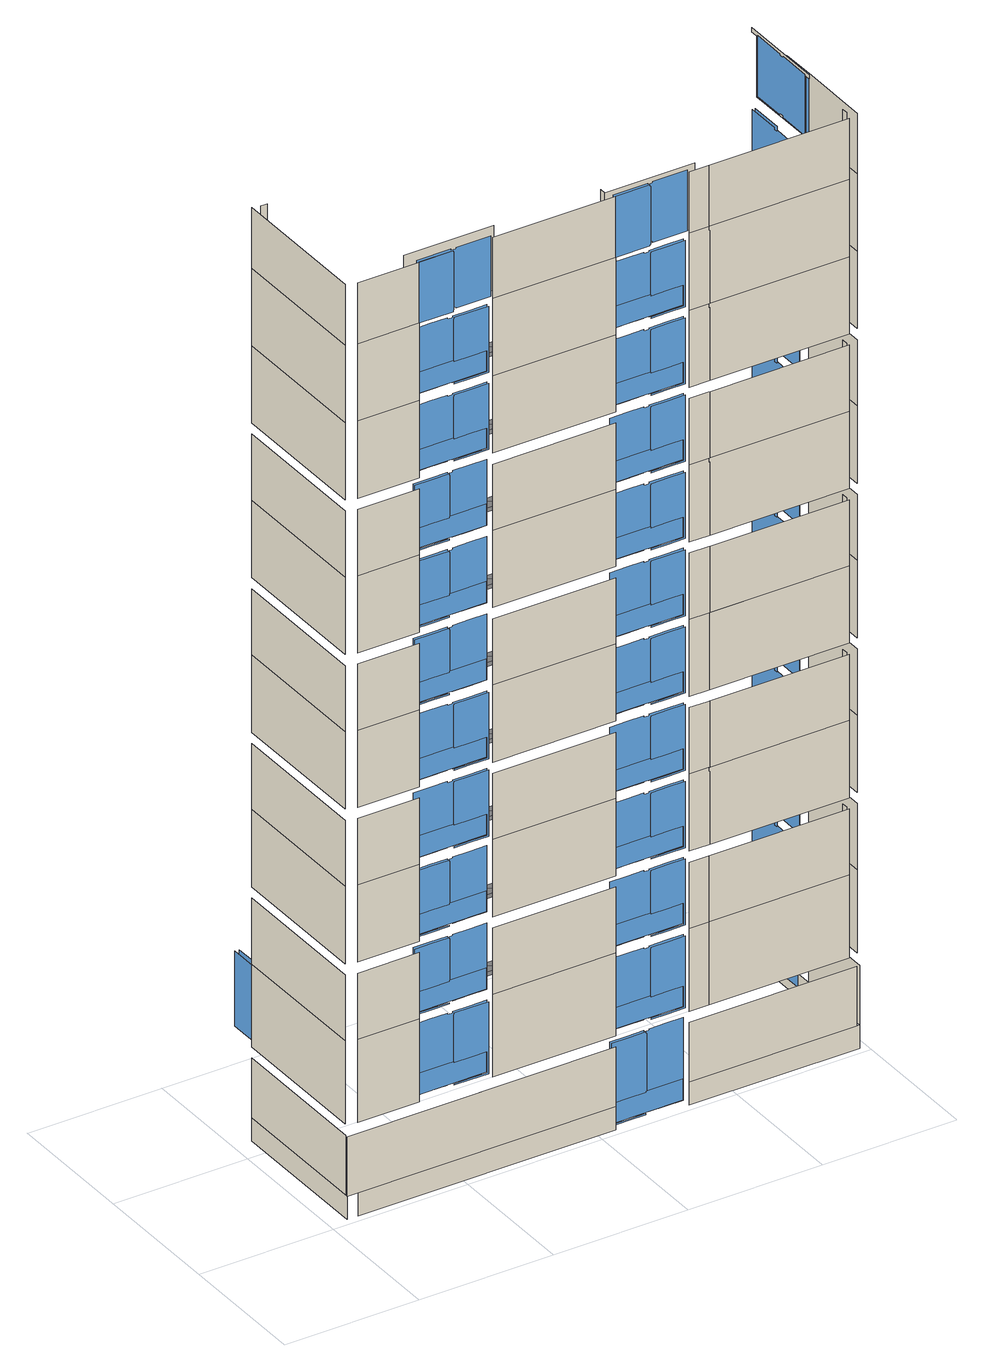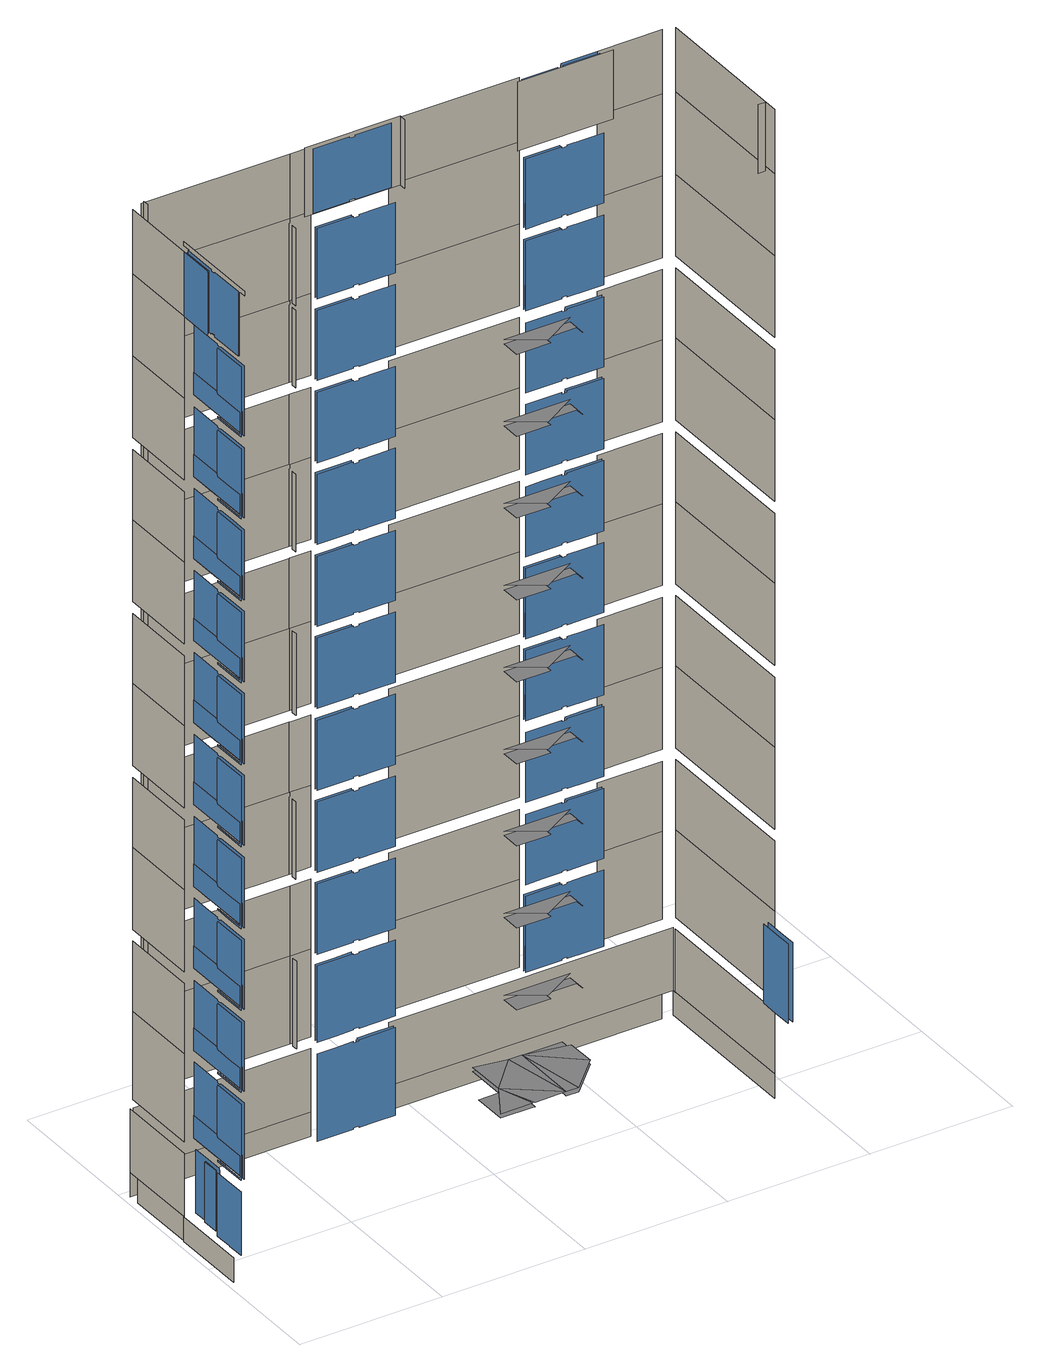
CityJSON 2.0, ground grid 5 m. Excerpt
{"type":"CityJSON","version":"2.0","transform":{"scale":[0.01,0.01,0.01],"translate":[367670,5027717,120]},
"CityObjects":{
"building1":{"type":"Building","attributes":{"name":"GLENGARRY HOUSE"},"geometry":[{"type":"MultiSurface","lod":"3","boundaries":[[[0,1,2,3]],[[3,4,5,6]],[[7,8,9,10]],[[11,12,13,14]],[[15,16,17,18]],[[19,20,21,22]],[[23,24,25,26]],[[8,27,28,9]],[[12,29,30,13]],[[16,31,32,17]],[[20,33,34,21]],[[24,35,36,25]],[[35,37,38,36]],[[39,40,41,42]],[[43,44,45,46]],[[47,48,49,50]],[[51,52,53,54]],[[55,56,57,58]],[[40,59,60,41]],[[44,61,62,45]],[[48,63,64,49]],[[52,65,66,53]],[[56,67,68,57]],[[67,69,70,68]],[[71,72,73,74,75,76]],[[77,78,79,80,81,82,83,84,85,86,87,88,89,90]],[[91,92,93,94,95,96,97,98,99,100,101,102,103,104]],[[105,106,107,108]],[[109,110,111,112,113,114,115,116,117,118,119,120,121,122,123,124,125,126,127,128,129]],[[130,131,132,133,134,135,136,137,138,139,140,141,142,143,144,145,146,147,148,149,150]],[[151,152,153,154,155,156,157,158,159,160,161,162,163,164,165,166,167,168,169,170,171]],[[172,173,174,175,176,177,178,179,180,181,182,183,184,185,186,187,188,189,190,191,192]],[[193,194,195,196,197,198,199,200,201,202,203,204,205,206,207,208,209,210,211,212,213]],[[70,214,215,216,217,218,219,68,220,221]],[[222,223,224,225,226,227,228,229,230,231,232,233,234,235,236,237,238,239,240,241]],[[242,243,244,245]],[[246,247,248,249]],[[250,251,252,253]],[[254,255,256,257]],[[258,259,260,261]],[[262,263,264,265]],[[266,267,268,269]],[[270,271,272,273]],[[274,275,276,277]],[[278,279,280,281]],[[282,283,284,285,286,287,288,289,290,291,292,293,294,295,296,297,298,299,300,301,302,303,304,305,306,307]],[[308,309,310,311,312,313,314,315,316,317,318,319,320,321,322,323,324,325,326,327,328,329,330,331,332,333]],[[334,335,336,337,338,339,340,341,342,343,344,345,346,347,348,349,350,351,352,353,354,355,356,357,358,359]],[[360,361,362,363,364,365,366,367,368,369,370,371,372,373,374,375,376,377,378,379,380,381,382,383,384,385]],[[386,387,388,389,390,391,392,393,394,395,396,397,398,399,400,401,402,403,404,405,406,407,408,409,410,411]],[[412,413,414,415,416,417,418,419,420,421,422,423,424,425,426,427,428,429,430,431,432,433,434,435,436,437]],[[438,439,440,441,442,443,444,445,446,447,448,449,450,451,452,453,454,455,456,457,458,459,460,461,462,463]],[[464,465,466,467,468,469,470,471,472,473,474,475,476,477,478,479,480,481,482,483,484,485,486,487,488,489]],[[490,491,492,493,494,495,496,497,498,499,500,501,502,503,504,505,506,507,508,509,510,511,512,513,514,515]],[[516,517,518,519,520,521,522,523,524,525,526,527,528,529,530,531,532,533,534,535,536,537,538,539,540,541]],[[542,543,544,545]],[[546,547,548,549,550,551,552,553,554,555,556,557,558,559,560,561,562,563,564,565,566]],[[567,568,569,570,571,572,573,574,575,576,577,578,579,580,581,582,583,584,585,586,587]],[[588,589,590,591,592,593,594,595,596,597,598,599,600,601,602,603,604,605,606,607,608]],[[609,610,611,612,613,614,615,616,617,618,619,620,621,622,623,624,625,626,627,628,629]],[[630,631,632,633,634,635,636,637,638,639,640,641,642,643,644,645,646,647,648,649,650]],[[0,651,652,653]],[[654,655,656]],[[653,657,658,659]],[[660,654,656]],[[661,660,656]],[[661,656,662]],[[663,664,665,666,667,668,669,670,671,672,673,674,675,676,677,678,679,680]],[[661,662,681]],[[662,682,681]],[[683,661,681]],[[684,685,686,687]],[[688,689,690,691]],[[692,693,694,695]],[[696,697,698,699]],[[700,701,702,703]],[[685,704,705,686]],[[689,706,707,690]],[[693,708,709,694]],[[697,710,711,698]],[[701,712,713,702]],[[712,714,715,713]],[[716,717,718,719,720,721,722,723,724]],[[725,726,727,728,729,730,731,732,733]],[[734,735,736,737,738,739,740,741,742]],[[743,744,745,746,747,748,749,750,751]],[[752,753,754,755,756,757,758,759,760]],[[761,762,763,764,765,766,767,768,769]],[[770,771,772,773,774,775,776,777,778]],[[779,780,781,782,783,784,785,786,787]],[[788,789,790,791,792,793,794,795,796]],[[797,798,799]],[[800,801,802]],[[803,804,805]],[[806,807,808]],[[809,810,811]],[[812,813,814]],[[815,816,817]],[[818,819,820]],[[821,822,823]],[[824,681,825]],[[826,827,828,829]],[[830,831,832,833]],[[834,835,836,837,838,839,840,841,842,843,844,845,846,847,848,849,850,851,852,853,854]],[[855,856,715,857,858,859,860,861,862,713]],[[863,864,865,866,867,868,869,870,871,872,873,874,875,876,877,878,879,880,881,882]],[[883,884,827,826]],[[885,886,887,888]],[[889,890,891,892]],[[893,894,895,896]],[[897,898,899,900]],[[901,902,903,904]],[[905,906,907,908]],[[909,910,911,912]],[[913,914,915,916]],[[917,918,919,920]],[[921,922,923,924]],[[925,926,927,928]],[[929,930,931,932,933,934,935,936,937,938,939,940,941,942,943,944,945,946,947,948,949,950,951,952,953,954]],[[955,956,957,958,959,960,961,962,963,964,965,966,967,968,969,970,971,972,973,974,975,976,977,978,979,980]],[[981,982,983,984,985,986,987,988,989,990,991,992,993,994,995,996,997,998,999,1000,1001,1002,1003,1004,1005,1006]],[[1007,1008,1009,1010,1011,1012,1013,1014,1015,1016,1017,1018,1019,1020,1021,1022,1023,1024,1025,1026,1027,1028,1029,1030,1031,1032]],[[1033,1034,1035,1036,1037,1038,1039,1040,1041,1042,1043,1044,1045,1046,1047,1048,1049,1050,1051,1052,1053,1054,1055,1056,1057,1058]],[[1059,1060,1061,1062,1063,1064,1065,1066,1067,1068,1069,1070,1071,1072,1073,1074,1075,1076,1077,1078,1079,1080,1081,1082,1083,1084]],[[1085,1086,1087,1088,1089,1090,1091,1092,1093,1094,1095,1096,1097,1098,1099,1100,1101,1102,1103,1104,1105,1106,1107,1108,1109,1110]],[[1111,1112,1113,1114,1115,1116,1117,1118,1119,1120,1121,1122,1123,1124,1125,1126,1127,1128,1129,1130,1131,1132,1133,1134,1135,1136]],[[1137,1138,1139,1140,1141,1142,1143,1144,1145,1146,1147,1148,1149,1150,1151,1152,1153,1154,1155,1156,1157,1158,1159,1160,1161,1162]],[[1163,1164,1165,1166,1167,1168,1169,1170,1171,1172,1173,1174,1175,1176,1177,1178,1179,1180,1181,1182,1183,1184,1185,1186,1187,1188]],[[1189,1190,1191,1192,1193,1194,1195,1196,1197,1198,1199,1200,1201,1202,1203,1204,1205,1206,1207,1208,1209,1210,1211,1212,1213,1214]],[[1215,1216,1217,1218,1219,1220,1221,1222,1223,1224,1225,1226,1227,1228,1229,1230,1231,1232,1233,1234,1235]],[[1236,1237,1238,1239,1240,1241,1242,1243,1244,1245,1246,1247,1248,1249,1250,1251,1252,1253,1254,1255,1256]],[[1257,1258,1259,1260,1261,1262,1263,1264,1265,1266,1267,1268,1269,1270,1271,1272,1273,1274,1275,1276,1277]],[[1278,1279,1280,1281,1282,1283,1284,1285,1286,1287,1288,1289,1290,1291,1292,1293,1294,1295,1296,1297,1298]],[[1299,1300,1301,1302,1303,1304,1305,1306,1307,1308,1309,1310,1311,1312,1313,1314,1315,1316,1317,1318,1319]],[[1320,1321,1322,1323,1324,1325,1326,1327,1328,1329,1330,1331,1332,1333,1334,1335,1336,1337,1338,1339,1340]],[[1341,1342,1343,1344,1345,1346,1347,1348,1349,1350,1351,1352,1353,1354,1355,1356,1357,1358,1359,1360,1361]],[[1362,1363,1364,1365,1366,1367,1368,1369,1370,1371,1372,1373,1374,1375,1376,1377,1378,1379,1380,1381,1382]],[[1383,1384,1385,1386,1387,1388,1389,1390,1391,1392,1393,1394,1395,1396,1397,1398,1399,1400,1401,1402,1403]],[[1404,1405,1406,1407,1408,1409,1410,1411,1412,1413,1414,1415,1416,1417,1418,1419,1420,1421,1422,1423,1424]],[[1425,1426,1427,1428]],[[1429,1430,1431,1432]],[[1428,1433,1434,1425]],[[1435,1436,1437,1438]],[[1439,1440,1441,1442,1443,1444,1445]],[[1446,1447,1448,1449,1450,1451,1452]],[[1453,1454,1455,1456,1457,1458,1459]],[[1460,1429,1432,1461,1462,1463,1455,1454]],[[1440,1464,1465,1466,1467,1441]],[[1447,1468,1469,1470,1471,1448]],[[1436,1472,1473,1474,1475,1437]],[[1476,1477,1478,1479,1480,1481]],[[1482,1483,1484,1485,1486,1487]],[[1488,1489,1490,1491]],[[1492,1493,1494,1495]],[[1496,1497,1498,1499]],[[1500,1501,1502,1503]],[[1443,1442,1441,1467,1504,1505,1506,1444]],[[1450,1449,1448,1471,1507,1508,1509,1451]],[[1457,1456,1455,1463,1510,1511,1512,1458]],[[1462,1461,1432,1513,1514,1510,1463]],[[1515,1516,1517,1518]],[[1519,1520,1521,1515]],[[1433,1428,1522,1523]],[[1428,1427,1524,1522]],[[1432,1431,1525,1513]],[[1438,1437,1526,1527]],[[1467,1466,1528,1504]],[[1475,1474,1529,1526]],[[1471,1470,1530,1507]],[[1531,1532,1533,1534]],[[1535,1536,1537,1538]],[[1539,1540,1541,1542]],[[1543,1544,1545,1546]],[[1547,1548,1549,1550]],[[1551,1552,1553,1554]],[[1555,1556,1557,1558]],[[1559,1560,1561,1562]],[[1563,1564,1565,1566]],[[1567,1568,1569,1570]],[[1571,1572,1573,1574]],[[1519,1575,1576,1577]],[[1578,1579,1580,1581]],[[1582,1583,1584,1585]],[[1586,1587,1588,1589]],[[1590,1591,1592,1593]],[[1594,1595,1596,1597]],[[1579,1598,1599,1580]],[[1583,1600,1601,1584]],[[1587,1602,1603,1588]],[[1591,1604,1605,1592]],[[1595,1606,1607,1596]],[[1606,1608,1609,1607]],[[1577,1610,1611,1612]],[[1613,1614,1615,1616,1617,1618,1619,1620,1621,1622,1623,1624,1625,1626,1627]],[[1628,1629,1630,1631,1632,1633]],[[1634,1635,1636,1637,1638,1639]],[[1640,1641,1642,1643,1644,1645,1646,1647,1648,1649,1650,1651,1652,1653,1654,1655,1656,1657,1658,1659,1660,1661,1662,1663,1664,1665]],[[1666,1667,1668,1669,1670,1671,1672,1673,1674,1675,1676,1677,1678,1679,1680,1681,1682,1683,1684,1685,1686,1687,1688,1689,1690,1691]],[[1692,1693,1694,1695,1696,1697,1698,1699,1700,1701,1702,1703,1704,1705,1706,1707,1708,1709,1710,1711,1712,1713,1714,1715,1716,1717]],[[1718,1719,1720,1721,1722,1723,1724,1725,1726,1727,1728,1729,1730,1731,1732,1733,1734,1735,1736,1737,1738,1739,1740,1741,1742,1743]],[[1744,1745,1746,1747,1748,1749,1750,1751,1752,1753,1754,1755,1756,1757,1758,1759,1760,1761,1762,1763,1764,1765,1766,1767,1768,1769]],[[1770,1771,1772,1773,1774,1775,1776,1777,1778,1779,1780,1781,1782,1783,1784,1785,1786,1787,1788,1789,1790,1791,1792,1793,1794,1795]],[[1796,1797,1798,1799,1800,1801,1802,1803,1804,1805,1806,1807,1808,1809,1810,1811,1812,1813,1814,1815,1816,1817,1818,1819,1820,1821]],[[1822,1823,1824,1825,1826,1827,1828,1829,1830,1831,1832,1833,1834,1835,1836,1837,1838,1839,1840,1841,1842,1843,1844,1845,1846,1847]],[[1848,1849,1850,1851,1852,1853,1854,1855,1856,1857,1858,1859,1860,1861,1862,1863,1864,1865,1866,1867,1868,1869,1870,1871,1872,1873]],[[1874,1875,1876,1877,1878,1879,1880,1881,1882,1883,1884,1885,1886,1887,1888,1889,1890,1891,1892,1893,1894,1895,1896,1897,1898,1899]],[[1900,1901,1902,1903]],[[1904,1905,1906,1907]],[[1908,1909,1910,1911]],[[1912,1913,1914,1915]],[[1916,1917,1918,1919]],[[1920,1921,1922,1923]],[[1924,1925,1926,1927]],[[1928,1929,1930,1931]],[[1932,1933,1934,1935]],[[1936,1937,1938,1939]],[[1940,1941,1942,1943]],[[1609,1944,1945,1946,1947,1948,1949,1607,1950,1951]],[[1952,1953,1954,1955,1956,1957,1958,1959]],[[1960,1961,1962,1963,1964,1965,1966,1967,1968,1969,1970,1971,1972,1973,1974,1975,1976,1977,1978,1979]],[[1980,1981,1982,1983,1984,1985,1986,1987,1988,1989,1990,1991,1992,1993,1994,1995]],[[1996,1997,1998,1999,2000,2001,2002,2003,2004,2005,2006,2007,2008,2009,2010,2011,2012,2013,2014,2015,2016]],[[2017,2018,2019,2020,2021,2022,2023,2024,2025,2026,2027,2028,2029,2030,2031,2032,2033,2034,2035,2036,2037]],[[2038,2039,2040,2041,2042,2043,2044,2045,2046,2047,2048,2049,2050,2051,2052,2053,2054,2055,2056,2057,2058]],[[2059,2060,2061,2062,2063,2064,2065,2066,2067,2068,2069,2070,2071,2072,2073,2074,2075,2076,2077,2078,2079]],[[2080,2081,2082,2083,2084,2085,2086,2087,2088,2089,2090,2091,2092,2093,2094,2095,2096,2097,2098,2099,2100]],[[2101,2102,2103,2104,2105,2106,2107,2108,2109,2110,2111,2112,2113,2114,2115,2116,2117,2118,2119,2120,2121]],[[2122,2123,2124,2125,2126,2127,2128,2129,2130,2131,2132,2133,2134,2135,2136,2137,2138,2139,2140,2141,2142]],[[2143,2144,2145,2146,2147,2148,2149,2150,2151,2152,2153,2154,2155,2156,2157,2158,2159,2160,2161,2162,2163]],[[2164,2165,2166,2167,2168,2169,2170,2171,2172,2173,2174,2175,2176,2177,2178,2179,2180,2181,2182,2183,2184]],[[2185,2186,2187,2188,2189,2190,2191,2192,2193,2194,2195,2196,2197,2198,2199,2200,2201,2202,2203,2204,2205]],[[2206,2207,2208,2209]]],"semantics":{"surfaces":[{"type":"WallSurface"},{"type":"Window"},{"type":"GroundSurface"}],"values":[0,0,0,0,0,0,0,0,0,0,0,0,0,0,0,0,0,0,0,0,0,0,0,0,0,1,1,1,1,1,1,1,1,1,1,1,1,1,1,1,1,1,1,1,1,1,1,1,1,1,1,1,1,1,1,0,1,1,1,1,1,0,2,0,2,2,2,2,2,2,2,0,0,0,0,0,0,0,0,0,0,0,2,2,2,2,2,2,2,2,2,2,2,2,2,2,2,2,2,2,2,0,1,1,1,1,0,1,1,1,1,1,1,1,1,1,1,1,1,1,1,1,1,1,1,1,1,1,1,1,1,1,1,1,1,1,1,1,1,0,0,0,0,0,0,0,0,0,0,0,0,0,0,0,0,0,0,0,0,0,0,0,0,0,0,0,0,0,0,0,0,0,0,0,0,0,0,0,0,0,0,0,0,0,0,0,0,0,0,0,0,0,0,1,1,1,1,1,1,1,1,1,1,1,1,1,1,1,1,1,1,1,1,1,1,1,1,1,0,1,1,1,1,1,1,1,1,1,1,1,1,0]}}]}
},
"vertices":[
[69,25,96],[69,25,11],[69,584,11],[69,584,96],[69,584,316],[69,36,316],[69,36,96],[69,584,356],[69,584,661],[69,38,661],[69,38,356],[69,584,946],[69,584,1230],[69,38,1230],[69,38,946],[69,584,1515],[69,584,1799],[69,38,1799],[69,38,1515],[69,584,2084],[69,584,2368],[69,38,2368],[69,38,2084],[69,584,2653],[69,584,2937],[69,38,2937],[69,38,2653],[69,584,905],[69,38,905],[69,584,1474],[69,38,1474],[69,584,2043],[69,38,2043],[69,584,2612],[69,38,2612],[69,584,3222],[69,38,3222],[69,584,3446],[69,38,3446],[108,25,356],[108,25,661],[336,26,661],[336,26,356],[108,25,946],[108,25,1230],[336,26,1230],[336,26,946],[108,25,1515],[108,25,1799],[336,26,1799],[336,26,1515],[108,25,2084],[108,25,2368],[336,26,2368],[336,26,2084],[108,25,2653],[108,25,2937],[336,26,2937],[336,26,2653],[108,25,905],[336,26,905],[108,25,1474],[336,26,1474],[108,25,2043],[336,26,2043],[108,25,2612],[336,26,2612],[108,25,3222],[336,26,3222],[108,25,3446],[336,26,3446],[99,556,3222],[85,556,3222],[85,556,3446],[85,556,3461],[109,556,3461],[109,556,3222],[93,584,356],[93,652,356],[93,719,356],[93,719,361],[93,719,441],[93,719,570],[93,719,626],[93,719,631],[93,652,631],[93,584,631],[93,584,626],[93,584,570],[93,584,441],[93,584,361],[109,719,631],[109,719,626],[109,719,570],[109,719,441],[109,719,361],[109,719,356],[109,652,356],[109,584,356],[109,584,361],[109,584,441],[109,584,570],[109,584,626],[109,584,631],[109,652,631],[460,33,3227],[341,33,3227],[341,33,3441],[460,33,3441],[336,50,900],[336,50,905],[399,50,905],[463,50,905],[463,50,900],[465,50,900],[465,50,876],[465,50,749],[463,50,749],[463,50,744],[399,50,744],[341,50,744],[341,50,666],[399,50,666],[463,50,666],[463,50,661],[399,50,661],[336,50,661],[336,50,666],[336,50,746],[336,50,876],[336,50,1185],[336,50,1190],[399,50,1190],[463,50,1190],[463,50,1185],[465,50,1185],[465,50,1160],[465,50,1033],[463,50,1033],[463,50,1028],[399,50,1028],[341,50,1028],[341,50,951],[399,50,951],[463,50,951],[463,50,946],[399,50,946],[336,50,946],[336,50,951],[336,50,1031],[336,50,1160],[336,50,2038],[336,50,2043],[399,50,2043],[463,50,2043],[463,50,2038],[465,50,2038],[465,50,2014],[465,50,1887],[463,50,1887],[463,50,1882],[399,50,1882],[341,50,1882],[341,50,1804],[399,50,1804],[463,50,1804],[463,50,1799],[399,50,1799],[336,50,1799],[336,50,1804],[336,50,1884],[336,50,2014],[336,50,2322],[336,50,2328],[399,50,2328],[463,50,2328],[463,50,2322],[465,50,2322],[465,50,2298],[465,50,2171],[463,50,2171],[463,50,2166],[399,50,2166],[341,50,2166],[341,50,2089],[399,50,2089],[463,50,2089],[463,50,2084],[399,50,2084],[336,50,2084],[336,50,2089],[336,50,2169],[336,50,2298],[336,50,2607],[336,50,2612],[399,50,2612],[463,50,2612],[463,50,2607],[465,50,2607],[465,50,2583],[465,50,2456],[463,50,2456],[463,50,2451],[399,50,2451],[341,50,2451],[341,50,2373],[399,50,2373],[463,50,2373],[463,50,2368],[399,50,2368],[336,50,2368],[336,50,2373],[336,50,2453],[336,50,2583],[463,26,3446],[463,26,3441],[465,26,3441],[465,26,3227],[463,26,3227],[463,26,3222],[336,26,3227],[336,26,3441],[336,39,3222],[463,39,3222],[463,39,3227],[465,39,3227],[480,39,3227],[483,39,3227],[483,39,3222],[610,39,3222],[610,39,3227],[610,39,3441],[610,39,3446],[483,39,3446],[483,39,3441],[480,39,3441],[465,39,3441],[463,39,3441],[463,39,3446],[336,39,3446],[336,39,3441],[336,39,3227],[341,56,439],[605,56,439],[605,56,361],[341,56,361],[341,56,744],[605,56,744],[605,56,666],[341,56,666],[341,56,1028],[605,56,1028],[605,56,951],[341,56,951],[341,56,1313],[605,56,1313],[605,56,1235],[341,56,1235],[341,56,1597],[605,56,1597],[605,56,1520],[341,56,1520],[341,56,1882],[605,56,1882],[605,56,1804],[341,56,1804],[341,56,2166],[605,56,2166],[605,56,2089],[341,56,2089],[341,56,2451],[605,56,2451],[605,56,2373],[341,56,2373],[341,56,2735],[605,56,2735],[605,56,2658],[341,56,2658],[341,56,3020],[605,56,3020],[605,56,2942],[341,56,2942],[336,61,441],[336,61,361],[336,61,356],[399,61,356],[463,61,356],[463,61,361],[483,61,361],[483,61,356],[546,61,356],[610,61,356],[610,61,361],[610,61,441],[610,61,570],[610,61,616],[610,61,621],[546,61,621],[483,61,621],[483,61,616],[480,61,616],[465,61,616],[463,61,616],[463,61,621],[399,61,621],[336,61,621],[336,61,616],[336,61,570],[336,61,946],[399,61,946],[463,61,946],[463,61,951],[483,61,951],[483,61,946],[546,61,946],[610,61,946],[610,61,951],[610,61,1031],[610,61,1160],[610,61,1185],[610,61,1190],[546,61,1190],[483,61,1190],[483,61,1185],[480,61,1185],[465,61,1185],[463,61,1185],[463,61,1190],[399,61,1190],[336,61,1190],[336,61,1185],[336,61,1160],[336,61,1031],[336,61,951],[336,61,1230],[399,61,1230],[463,61,1230],[463,61,1235],[483,61,1235],[483,61,1230],[546,61,1230],[610,61,1230],[610,61,1235],[610,61,1315],[610,61,1445],[610,61,1469],[610,61,1474],[546,61,1474],[483,61,1474],[483,61,1469],[480,61,1469],[465,61,1469],[463,61,1469],[463,61,1474],[399,61,1474],[336,61,1474],[336,61,1469],[336,61,1445],[336,61,1315],[336,61,1235],[336,61,1799],[399,61,1799],[463,61,1799],[463,61,1804],[483,61,1804],[483,61,1799],[546,61,1799],[610,61,1799],[610,61,1804],[610,61,1884],[610,61,2014],[610,61,2038],[610,61,2043],[546,61,2043],[483,61,2043],[483,61,2038],[480,61,2038],[465,61,2038],[463,61,2038],[463,61,2043],[399,61,2043],[336,61,2043],[336,61,2038],[336,61,2014],[336,61,1884],[336,61,1804],[336,61,2368],[399,61,2368],[463,61,2368],[463,61,2373],[483,61,2373],[483,61,2368],[546,61,2368],[610,61,2368],[610,61,2373],[610,61,2453],[610,61,2583],[610,61,2607],[610,61,2612],[546,61,2612],[483,61,2612],[483,61,2607],[480,61,2607],[465,61,2607],[463,61,2607],[463,61,2612],[399,61,2612],[336,61,2612],[336,61,2607],[336,61,2583],[336,61,2453],[336,61,2373],[336,61,2653],[399,61,2653],[463,61,2653],[463,61,2658],[483,61,2658],[483,61,2653],[546,61,2653],[610,61,2653],[610,61,2658],[610,61,2738],[610,61,2867],[610,61,2891],[610,61,2896],[546,61,2896],[483,61,2896],[483,61,2891],[480,61,2891],[465,61,2891],[463,61,2891],[463,61,2896],[399,61,2896],[336,61,2896],[336,61,2891],[336,61,2867],[336,61,2738],[336,61,2658],[336,61,746],[336,61,666],[336,61,661],[399,61,661],[463,61,661],[463,61,666],[483,61,666],[483,61,661],[546,61,661],[610,61,661],[610,61,666],[610,61,746],[610,61,876],[610,61,900],[610,61,905],[546,61,905],[483,61,905],[483,61,900],[480,61,900],[465,61,900],[463,61,900],[463,61,905],[399,61,905],[336,61,905],[336,61,900],[336,61,876],[336,61,1520],[336,61,1515],[399,61,1515],[463,61,1515],[463,61,1520],[483,61,1520],[483,61,1515],[546,61,1515],[610,61,1515],[610,61,1520],[610,61,1600],[610,61,1729],[610,61,1754],[610,61,1759],[546,61,1759],[483,61,1759],[483,61,1754],[480,61,1754],[465,61,1754],[463,61,1754],[463,61,1759],[399,61,1759],[336,61,1759],[336,61,1754],[336,61,1729],[336,61,1600],[336,61,2169],[336,61,2089],[336,61,2084],[399,61,2084],[463,61,2084],[463,61,2089],[483,61,2089],[483,61,2084],[546,61,2084],[610,61,2084],[610,61,2089],[610,61,2169],[610,61,2298],[610,61,2322],[610,61,2328],[546,61,2328],[483,61,2328],[483,61,2322],[480,61,2322],[465,61,2322],[463,61,2322],[463,61,2328],[399,61,2328],[336,61,2328],[336,61,2322],[336,61,2298],[336,61,2942],[336,61,2937],[399,61,2937],[463,61,2937],[463,61,2942],[483,61,2942],[483,61,2937],[546,61,2937],[610,61,2937],[610,61,2942],[610,61,3022],[610,61,3152],[610,61,3176],[610,61,3181],[546,61,3181],[483,61,3181],[483,61,3176],[480,61,3176],[465,61,3176],[463,61,3176],[463,61,3181],[399,61,3181],[336,61,3181],[336,61,3176],[336,61,3152],[336,61,3022],[640,66,3461],[305,66,3461],[305,66,3222],[640,66,3222],[610,50,1474],[610,50,1469],[610,50,1445],[610,50,1315],[610,50,1235],[610,50,1230],[546,50,1230],[483,50,1230],[483,50,1235],[546,50,1235],[605,50,1235],[605,50,1313],[546,50,1313],[483,50,1313],[483,50,1318],[480,50,1318],[480,50,1445],[480,50,1469],[483,50,1469],[483,50,1474],[546,50,1474],[610,50,1759],[610,50,1754],[610,50,1729],[610,50,1600],[610,50,1520],[610,50,1515],[546,50,1515],[483,50,1515],[483,50,1520],[546,50,1520],[605,50,1520],[605,50,1597],[546,50,1597],[483,50,1597],[483,50,1602],[480,50,1602],[480,50,1729],[480,50,1754],[483,50,1754],[483,50,1759],[546,50,1759],[610,50,2896],[610,50,2891],[610,50,2867],[610,50,2738],[610,50,2658],[610,50,2653],[546,50,2653],[483,50,2653],[483,50,2658],[546,50,2658],[605,50,2658],[605,50,2735],[546,50,2735],[483,50,2735],[483,50,2740],[480,50,2740],[480,50,2867],[480,50,2891],[483,50,2891],[483,50,2896],[546,50,2896],[610,50,3181],[610,50,3176],[610,50,3152],[610,50,3022],[610,50,2942],[610,50,2937],[546,50,2937],[483,50,2937],[483,50,2942],[546,50,2942],[605,50,2942],[605,50,3020],[546,50,3020],[483,50,3020],[483,50,3025],[480,50,3025],[480,50,3152],[480,50,3176],[483,50,3176],[483,50,3181],[546,50,3181],[610,50,621],[610,50,616],[610,50,570],[610,50,441],[610,50,361],[610,50,356],[546,50,356],[483,50,356],[483,50,361],[546,50,361],[605,50,361],[605,50,439],[546,50,439],[483,50,439],[483,50,444],[480,50,444],[480,50,570],[480,50,616],[483,50,616],[483,50,621],[546,50,621],[69,25,316],[1067,26,316],[1067,26,96],[483,218,92],[485,117,92],[637,85,92],[1067,26,11],[109,25,11],[109,25,96],[595,330,92],[638,330,92],[685,85,92],[869,332,77],[757,332,77],[749,332,77],[749,301,77],[638,301,77],[638,330,77],[595,330,77],[483,218,77],[483,117,77],[485,117,77],[485,66,77],[637,66,77],[637,85,77],[685,85,77],[685,66,77],[798,66,77],[798,209,77],[869,209,77],[798,209,92],[798,66,92],[749,332,92],[610,26,356],[610,26,661],[1067,26,661],[1067,26,356],[610,26,946],[610,26,1230],[1067,26,1230],[1067,26,946],[610,26,1515],[610,26,1799],[1067,26,1799],[1067,26,1515],[610,26,2084],[610,26,2368],[1067,26,2368],[1067,26,2084],[610,26,2653],[610,26,2937],[1067,26,2937],[1067,26,2653],[610,26,905],[1067,26,905],[610,26,1474],[1067,26,1474],[610,26,2043],[1067,26,2043],[610,26,2612],[1067,26,2612],[610,26,3222],[1067,26,3222],[610,26,3446],[1067,26,3446],[869,351,498],[869,420,498],[757,420,498],[750,420,498],[750,389,498],[639,389,498],[639,420,498],[638,420,498],[638,351,498],[869,351,783],[869,420,783],[757,420,783],[750,420,783],[750,389,783],[639,389,783],[639,420,783],[638,420,783],[638,351,783],[869,351,1068],[869,420,1068],[757,420,1068],[750,420,1068],[750,389,1068],[639,389,1068],[639,420,1068],[638,420,1068],[638,351,1068],[869,351,1637],[869,420,1637],[757,420,1637],[750,420,1637],[750,389,1637],[639,389,1637],[639,420,1637],[638,420,1637],[638,351,1637],[869,351,1921],[869,420,1921],[757,420,1921],[750,420,1921],[750,389,1921],[639,389,1921],[639,420,1921],[638,420,1921],[638,351,1921],[869,351,2206],[869,420,2206],[757,420,2206],[750,420,2206],[750,389,2206],[639,389,2206],[639,420,2206],[638,420,2206],[638,351,2206],[869,351,1352],[869,420,1352],[757,420,1352],[750,420,1352],[750,389,1352],[639,389,1352],[639,420,1352],[638,420,1352],[638,351,1352],[869,351,2490],[869,420,2490],[757,420,2490],[750,420,2490],[750,389,2490],[639,389,2490],[639,420,2490],[638,420,2490],[638,351,2490],[869,351,2775],[869,420,2775],[757,420,2775],[750,420,2775],[750,389,2775],[639,389,2775],[639,420,2775],[638,420,2775],[638,351,2775],[757,420,513],[638,351,513],[869,351,513],[757,420,798],[638,351,798],[869,351,798],[757,420,1083],[638,351,1083],[869,351,1083],[757,420,1652],[638,351,1652],[869,351,1652],[757,420,1936],[638,351,1936],[869,351,1936],[757,420,2221],[638,351,2221],[869,351,2221],[757,420,1367],[638,351,1367],[869,351,1367],[757,420,2505],[638,351,2505],[869,351,2505],[757,420,2790],[638,351,2790],[869,351,2790],[757,332,92],[869,332,92],[1037,42,3461],[1037,42,3222],[1037,66,3222],[1037,66,3461],[1192,33,3227],[1072,33,3227],[1072,33,3441],[1192,33,3441],[1194,50,311],[1197,50,311],[1197,50,225],[1197,50,99],[1194,50,99],[1194,50,94],[1131,50,94],[1072,50,94],[1072,50,16],[1131,50,16],[1194,50,16],[1194,50,11],[1131,50,11],[1067,50,11],[1067,50,16],[1067,50,96],[1067,50,225],[1067,50,311],[1067,50,316],[1131,50,316],[1194,50,316],[1067,26,3227],[1067,26,3441],[1194,26,3446],[1194,26,3441],[1197,26,3441],[1197,26,3227],[1194,26,3227],[1194,26,3222],[1067,39,3222],[1194,39,3222],[1194,39,3227],[1197,39,3227],[1212,39,3227],[1214,39,3227],[1214,39,3222],[1341,39,3222],[1341,39,3227],[1341,39,3441],[1341,39,3446],[1214,39,3446],[1214,39,3441],[1212,39,3441],[1197,39,3441],[1194,39,3441],[1194,39,3446],[1067,39,3446],[1067,39,3441],[1067,39,3227],[1372,42,3461],[1372,42,3222],[1072,56,94],[1336,56,94],[1336,56,16],[1072,56,16],[1072,56,439],[1336,56,439],[1336,56,361],[1072,56,361],[1072,56,744],[1336,56,744],[1336,56,666],[1072,56,666],[1072,56,1028],[1336,56,1028],[1336,56,951],[1072,56,951],[1072,56,1313],[1336,56,1313],[1336,56,1235],[1072,56,1235],[1072,56,1597],[1336,56,1597],[1336,56,1520],[1072,56,1520],[1072,56,1882],[1336,56,1882],[1336,56,1804],[1072,56,1804],[1072,56,2166],[1336,56,2166],[1336,56,2089],[1072,56,2089],[1072,56,2451],[1336,56,2451],[1336,56,2373],[1072,56,2373],[1072,56,2735],[1336,56,2735],[1336,56,2658],[1072,56,2658],[1072,56,3020],[1336,56,3020],[1336,56,2942],[1072,56,2942],[1067,61,16],[1067,61,11],[1131,61,11],[1194,61,11],[1194,61,16],[1214,61,16],[1214,61,11],[1278,61,11],[1341,61,11],[1341,61,16],[1341,61,96],[1341,61,225],[1341,61,311],[1341,61,316],[1278,61,316],[1214,61,316],[1214,61,311],[1212,61,311],[1197,61,311],[1194,61,311],[1194,61,316],[1131,61,316],[1067,61,316],[1067,61,311],[1067,61,225],[1067,61,96],[1067,61,441],[1067,61,361],[1067,61,356],[1131,61,356],[1194,61,356],[1194,61,361],[1214,61,361],[1214,61,356],[1278,61,356],[1341,61,356],[1341,61,361],[1341,61,441],[1341,61,570],[1341,61,616],[1341,61,621],[1278,61,621],[1214,61,621],[1214,61,616],[1212,61,616],[1197,61,616],[1194,61,616],[1194,61,621],[1131,61,621],[1067,61,621],[1067,61,616],[1067,61,570],[1067,61,946],[1131,61,946],[1194,61,946],[1194,61,951],[1214,61,951],[1214,61,946],[1278,61,946],[1341,61,946],[1341,61,951],[1341,61,1031],[1341,61,1160],[1341,61,1185],[1341,61,1190],[1278,61,1190],[1214,61,1190],[1214,61,1185],[1212,61,1185],[1197,61,1185],[1194,61,1185],[1194,61,1190],[1131,61,1190],[1067,61,1190],[1067,61,1185],[1067,61,1160],[1067,61,1031],[1067,61,951],[1067,61,1230],[1131,61,1230],[1194,61,1230],[1194,61,1235],[1214,61,1235],[1214,61,1230],[1278,61,1230],[1341,61,1230],[1341,61,1235],[1341,61,1315],[1341,61,1445],[1341,61,1469],[1341,61,1474],[1278,61,1474],[1214,61,1474],[1214,61,1469],[1212,61,1469],[1197,61,1469],[1194,61,1469],[1194,61,1474],[1131,61,1474],[1067,61,1474],[1067,61,1469],[1067,61,1445],[1067,61,1315],[1067,61,1235],[1067,61,1799],[1131,61,1799],[1194,61,1799],[1194,61,1804],[1214,61,1804],[1214,61,1799],[1278,61,1799],[1341,61,1799],[1341,61,1804],[1341,61,1884],[1341,61,2014],[1341,61,2038],[1341,61,2043],[1278,61,2043],[1214,61,2043],[1214,61,2038],[1212,61,2038],[1197,61,2038],[1194,61,2038],[1194,61,2043],[1131,61,2043],[1067,61,2043],[1067,61,2038],[1067,61,2014],[1067,61,1884],[1067,61,1804],[1067,61,2368],[1131,61,2368],[1194,61,2368],[1194,61,2373],[1214,61,2373],[1214,61,2368],[1278,61,2368],[1341,61,2368],[1341,61,2373],[1341,61,2453],[1341,61,2583],[1341,61,2607],[1341,61,2612],[1278,61,2612],[1214,61,2612],[1214,61,2607],[1212,61,2607],[1197,61,2607],[1194,61,2607],[1194,61,2612],[1131,61,2612],[1067,61,2612],[1067,61,2607],[1067,61,2583],[1067,61,2453],[1067,61,2373],[1067,61,2653],[1131,61,2653],[1194,61,2653],[1194,61,2658],[1214,61,2658],[1214,61,2653],[1278,61,2653],[1341,61,2653],[1341,61,2658],[1341,61,2738],[1341,61,2867],[1341,61,2891],[1341,61,2896],[1278,61,2896],[1214,61,2896],[1214,61,2891],[1212,61,2891],[1197,61,2891],[1194,61,2891],[1194,61,2896],[1131,61,2896],[1067,61,2896],[1067,61,2891],[1067,61,2867],[1067,61,2738],[1067,61,2658],[1067,61,746],[1067,61,666],[1067,61,661],[1131,61,661],[1194,61,661],[1194,61,666],[1214,61,666],[1214,61,661],[1278,61,661],[1341,61,661],[1341,61,666],[1341,61,746],[1341,61,876],[1341,61,900],[1341,61,905],[1278,61,905],[1214,61,905],[1214,61,900],[1212,61,900],[1197,61,900],[1194,61,900],[1194,61,905],[1131,61,905],[1067,61,905],[1067,61,900],[1067,61,876],[1067,61,1520],[1067,61,1515],[1131,61,1515],[1194,61,1515],[1194,61,1520],[1214,61,1520],[1214,61,1515],[1278,61,1515],[1341,61,1515],[1341,61,1520],[1341,61,1600],[1341,61,1729],[1341,61,1754],[1341,61,1759],[1278,61,1759],[1214,61,1759],[1214,61,1754],[1212,61,1754],[1197,61,1754],[1194,61,1754],[1194,61,1759],[1131,61,1759],[1067,61,1759],[1067,61,1754],[1067,61,1729],[1067,61,1600],[1067,61,2169],[1067,61,2089],[1067,61,2084],[1131,61,2084],[1194,61,2084],[1194,61,2089],[1214,61,2089],[1214,61,2084],[1278,61,2084],[1341,61,2084],[1341,61,2089],[1341,61,2169],[1341,61,2298],[1341,61,2322],[1341,61,2328],[1278,61,2328],[1214,61,2328],[1214,61,2322],[1212,61,2322],[1197,61,2322],[1194,61,2322],[1194,61,2328],[1131,61,2328],[1067,61,2328],[1067,61,2322],[1067,61,2298],[1067,61,2942],[1067,61,2937],[1131,61,2937],[1194,61,2937],[1194,61,2942],[1214,61,2942],[1214,61,2937],[1278,61,2937],[1341,61,2937],[1341,61,2942],[1341,61,3022],[1341,61,3152],[1341,61,3176],[1341,61,3181],[1278,61,3181],[1214,61,3181],[1214,61,3176],[1212,61,3176],[1197,61,3176],[1194,61,3176],[1194,61,3181],[1131,61,3181],[1067,61,3181],[1067,61,3176],[1067,61,3152],[1067,61,3022],[1341,50,1190],[1341,50,1185],[1341,50,1160],[1341,50,1031],[1341,50,951],[1341,50,946],[1278,50,946],[1214,50,946],[1214,50,951],[1278,50,951],[1336,50,951],[1336,50,1028],[1278,50,1028],[1214,50,1028],[1214,50,1033],[1212,50,1033],[1212,50,1160],[1212,50,1185],[1214,50,1185],[1214,50,1190],[1278,50,1190],[1341,50,1759],[1341,50,1754],[1341,50,1729],[1341,50,1600],[1341,50,1520],[1341,50,1515],[1278,50,1515],[1214,50,1515],[1214,50,1520],[1278,50,1520],[1336,50,1520],[1336,50,1597],[1278,50,1597],[1214,50,1597],[1214,50,1602],[1212,50,1602],[1212,50,1729],[1212,50,1754],[1214,50,1754],[1214,50,1759],[1278,50,1759],[1341,50,2328],[1341,50,2322],[1341,50,2298],[1341,50,2169],[1341,50,2089],[1341,50,2084],[1278,50,2084],[1214,50,2084],[1214,50,2089],[1278,50,2089],[1336,50,2089],[1336,50,2166],[1278,50,2166],[1214,50,2166],[1214,50,2171],[1212,50,2171],[1212,50,2298],[1212,50,2322],[1214,50,2322],[1214,50,2328],[1278,50,2328],[1341,50,2896],[1341,50,2891],[1341,50,2867],[1341,50,2738],[1341,50,2658],[1341,50,2653],[1278,50,2653],[1214,50,2653],[1214,50,2658],[1278,50,2658],[1336,50,2658],[1336,50,2735],[1278,50,2735],[1214,50,2735],[1214,50,2740],[1212,50,2740],[1212,50,2867],[1212,50,2891],[1214,50,2891],[1214,50,2896],[1278,50,2896],[1341,50,900],[1341,50,876],[1341,50,746],[1341,50,666],[1341,50,661],[1278,50,661],[1214,50,661],[1214,50,666],[1278,50,666],[1336,50,666],[1336,50,744],[1278,50,744],[1214,50,744],[1214,50,749],[1212,50,749],[1212,50,876],[1212,50,900],[1214,50,900],[1214,50,905],[1278,50,905],[1341,50,905],[1341,50,1469],[1341,50,1445],[1341,50,1315],[1341,50,1235],[1341,50,1230],[1278,50,1230],[1214,50,1230],[1214,50,1235],[1278,50,1235],[1336,50,1235],[1336,50,1313],[1278,50,1313],[1214,50,1313],[1214,50,1318],[1212,50,1318],[1212,50,1445],[1212,50,1469],[1214,50,1469],[1214,50,1474],[1278,50,1474],[1341,50,1474],[1341,50,2038],[1341,50,2014],[1341,50,1884],[1341,50,1804],[1341,50,1799],[1278,50,1799],[1214,50,1799],[1214,50,1804],[1278,50,1804],[1336,50,1804],[1336,50,1882],[1278,50,1882],[1214,50,1882],[1214,50,1887],[1212,50,1887],[1212,50,2014],[1212,50,2038],[1214,50,2038],[1214,50,2043],[1278,50,2043],[1341,50,2043],[1341,50,2607],[1341,50,2583],[1341,50,2453],[1341,50,2373],[1341,50,2368],[1278,50,2368],[1214,50,2368],[1214,50,2373],[1278,50,2373],[1336,50,2373],[1336,50,2451],[1278,50,2451],[1214,50,2451],[1214,50,2456],[1212,50,2456],[1212,50,2583],[1212,50,2607],[1214,50,2607],[1214,50,2612],[1278,50,2612],[1341,50,2612],[1341,50,3176],[1341,50,3152],[1341,50,3022],[1341,50,2942],[1341,50,2937],[1278,50,2937],[1214,50,2937],[1214,50,2942],[1278,50,2942],[1336,50,2942],[1336,50,3020],[1278,50,3020],[1214,50,3020],[1214,50,3025],[1212,50,3025],[1212,50,3152],[1212,50,3176],[1214,50,3176],[1214,50,3181],[1278,50,3181],[1341,50,3181],[1341,50,621],[1341,50,616],[1341,50,570],[1341,50,441],[1341,50,361],[1341,50,356],[1278,50,356],[1214,50,356],[1214,50,361],[1278,50,361],[1336,50,361],[1336,50,439],[1278,50,439],[1214,50,439],[1214,50,444],[1212,50,444],[1212,50,570],[1212,50,616],[1214,50,616],[1214,50,621],[1278,50,621],[1341,26,661],[1341,26,905],[1413,26,905],[1413,26,661],[1341,26,3222],[1341,26,3446],[1413,26,3446],[1413,26,3222],[1413,26,356],[1341,26,356],[1341,26,1515],[1341,26,1799],[1415,26,1799],[1415,26,1515],[1341,26,1215],[1341,26,1230],[1413,26,1230],[1413,26,1215],[1416,26,1215],[1416,26,946],[1341,26,946],[1341,26,2353],[1341,26,2368],[1413,26,2368],[1413,26,2353],[1416,26,2353],[1416,26,2084],[1341,26,2084],[1341,26,2922],[1341,26,2937],[1413,26,2937],[1413,26,2922],[1416,26,2922],[1416,26,2653],[1341,26,2653],[1341,26,3206],[1413,26,3206],[1416,26,3206],[1416,26,2937],[1341,26,1474],[1413,26,1474],[1416,26,1474],[1416,26,1230],[1341,26,2612],[1413,26,2612],[1416,26,2612],[1416,26,2368],[1341,26,2043],[1415,26,2043],[1416,26,2043],[1416,26,1799],[1413,56,661],[1413,41,661],[1413,41,356],[1413,56,356],[1413,61,356],[1413,61,661],[1415,56,1799],[1415,41,1799],[1415,41,1515],[1415,56,1515],[1415,61,1515],[1415,61,1799],[1416,61,946],[1416,61,1215],[1416,41,1215],[1416,41,946],[1416,61,2084],[1416,61,2353],[1416,41,2353],[1416,41,2084],[1416,61,2653],[1416,61,2922],[1416,41,2922],[1416,41,2653],[1416,61,2937],[1416,61,3206],[1416,41,3206],[1416,41,2937],[1935,26,1230],[1935,26,1215],[1935,26,946],[1935,26,2368],[1935,26,2353],[1935,26,2084],[1935,26,2937],[1935,26,2922],[1935,26,2653],[1935,26,3222],[1935,26,3206],[1341,26,96],[1341,26,316],[1964,26,316],[1964,26,96],[1974,26,96],[1974,26,11],[1341,26,11],[1935,26,661],[1935,26,356],[1935,26,905],[1935,26,3446],[1935,26,1799],[1935,26,1515],[1935,26,1474],[1935,26,2043],[1935,26,2612],[1935,39,905],[1935,39,661],[1935,62,661],[1935,62,905],[1935,39,1474],[1935,39,1230],[1935,62,1230],[1935,62,1474],[1935,39,2043],[1935,39,1799],[1935,62,1799],[1935,62,2043],[1935,39,2612],[1935,39,2368],[1935,62,2368],[1935,62,2612],[1935,39,631],[1935,39,356],[1935,62,356],[1935,62,631],[1935,39,1200],[1935,39,946],[1935,62,946],[1935,62,1200],[1935,39,1769],[1935,39,1515],[1935,62,1515],[1935,62,1769],[1935,39,2338],[1935,39,2084],[1935,62,2084],[1935,62,2338],[1935,39,2907],[1935,39,2653],[1935,62,2653],[1935,62,2907],[1935,39,3192],[1935,39,2937],[1935,62,2937],[1935,62,3192],[1935,39,3461],[1935,39,3222],[1935,62,3222],[1935,62,3461],[1974,26,316],[1974,323,316],[1974,323,96],[1974,39,356],[1974,39,661],[1974,323,661],[1974,323,356],[1974,39,946],[1974,39,1230],[1974,323,1230],[1974,323,946],[1974,39,1515],[1974,39,1799],[1974,323,1799],[1974,323,1515],[1974,39,2084],[1974,39,2368],[1974,323,2368],[1974,323,2084],[1974,39,2653],[1974,39,2937],[1974,323,2937],[1974,323,2653],[1974,39,905],[1974,323,905],[1974,39,1474],[1974,323,1474],[1974,39,2043],[1974,323,2043],[1974,39,2612],[1974,323,2612],[1974,39,3222],[1974,323,3222],[1974,39,3446],[1974,323,3446],[1974,323,11],[1974,67,11],[1974,67,96],[1933,323,225],[1933,323,101],[1933,323,96],[1933,384,96],[1933,389,96],[1933,448,96],[1933,453,96],[1933,453,225],[1933,453,231],[1933,453,311],[1933,450,311],[1933,450,316],[1933,387,316],[1933,323,316],[1933,323,311],[1941,389,101],[1941,448,101],[1941,448,225],[1941,448,311],[1941,389,311],[1941,389,225],[1944,389,311],[1944,448,311],[1944,448,225],[1944,448,101],[1944,389,101],[1944,389,225],[1939,323,946],[1939,387,946],[1939,450,946],[1939,450,951],[1939,470,951],[1939,470,946],[1939,534,946],[1939,598,946],[1939,598,951],[1939,598,1031],[1939,598,1160],[1939,598,1185],[1939,598,1190],[1939,534,1190],[1939,470,1190],[1939,470,1185],[1939,468,1185],[1939,453,1185],[1939,450,1185],[1939,450,1190],[1939,387,1190],[1939,323,1190],[1939,323,1185],[1939,323,1160],[1939,323,1031],[1939,323,951],[1939,323,1230],[1939,387,1230],[1939,450,1230],[1939,450,1235],[1939,470,1235],[1939,470,1230],[1939,534,1230],[1939,598,1230],[1939,598,1235],[1939,598,1315],[1939,598,1445],[1939,598,1469],[1939,598,1474],[1939,534,1474],[1939,470,1474],[1939,470,1469],[1939,468,1469],[1939,453,1469],[1939,450,1469],[1939,450,1474],[1939,387,1474],[1939,323,1474],[1939,323,1469],[1939,323,1445],[1939,323,1315],[1939,323,1235],[1939,323,1799],[1939,387,1799],[1939,450,1799],[1939,450,1804],[1939,470,1804],[1939,470,1799],[1939,534,1799],[1939,598,1799],[1939,598,1804],[1939,598,1884],[1939,598,2014],[1939,598,2038],[1939,598,2043],[1939,534,2043],[1939,470,2043],[1939,470,2038],[1939,468,2038],[1939,453,2038],[1939,450,2038],[1939,450,2043],[1939,387,2043],[1939,323,2043],[1939,323,2038],[1939,323,2014],[1939,323,1884],[1939,323,1804],[1939,323,2169],[1939,323,2089],[1939,323,2084],[1939,387,2084],[1939,450,2084],[1939,450,2089],[1939,470,2089],[1939,470,2084],[1939,534,2084],[1939,598,2084],[1939,598,2089],[1939,598,2169],[1939,598,2298],[1939,598,2322],[1939,598,2328],[1939,534,2328],[1939,470,2328],[1939,470,2322],[1939,468,2322],[1939,453,2322],[1939,450,2322],[1939,450,2328],[1939,387,2328],[1939,323,2328],[1939,323,2322],[1939,323,2298],[1939,323,2368],[1939,387,2368],[1939,450,2368],[1939,450,2373],[1939,470,2373],[1939,470,2368],[1939,534,2368],[1939,598,2368],[1939,598,2373],[1939,598,2453],[1939,598,2583],[1939,598,2607],[1939,598,2612],[1939,534,2612],[1939,470,2612],[1939,470,2607],[1939,468,2607],[1939,453,2607],[1939,450,2607],[1939,450,2612],[1939,387,2612],[1939,323,2612],[1939,323,2607],[1939,323,2583],[1939,323,2453],[1939,323,2373],[1939,323,2653],[1939,387,2653],[1939,450,2653],[1939,450,2658],[1939,470,2658],[1939,470,2653],[1939,534,2653],[1939,598,2653],[1939,598,2658],[1939,598,2738],[1939,598,2867],[1939,598,2891],[1939,598,2896],[1939,534,2896],[1939,470,2896],[1939,470,2891],[1939,468,2891],[1939,453,2891],[1939,450,2891],[1939,450,2896],[1939,387,2896],[1939,323,2896],[1939,323,2891],[1939,323,2867],[1939,323,2738],[1939,323,2658],[1939,323,1520],[1939,323,1515],[1939,387,1515],[1939,450,1515],[1939,450,1520],[1939,470,1520],[1939,470,1515],[1939,534,1515],[1939,598,1515],[1939,598,1520],[1939,598,1600],[1939,598,1729],[1939,598,1754],[1939,598,1759],[1939,534,1759],[1939,470,1759],[1939,470,1754],[1939,468,1754],[1939,453,1754],[1939,450,1754],[1939,450,1759],[1939,387,1759],[1939,323,1759],[1939,323,1754],[1939,323,1729],[1939,323,1600],[1939,323,2942],[1939,323,2937],[1939,387,2937],[1939,450,2937],[1939,450,2942],[1939,470,2942],[1939,470,2937],[1939,534,2937],[1939,598,2937],[1939,598,2942],[1939,598,3022],[1939,598,3152],[1939,598,3176],[1939,598,3181],[1939,534,3181],[1939,470,3181],[1939,470,3176],[1939,468,3176],[1939,453,3176],[1939,450,3176],[1939,450,3181],[1939,387,3181],[1939,323,3181],[1939,323,3176],[1939,323,3152],[1939,323,3022],[1939,323,746],[1939,323,666],[1939,323,661],[1939,387,661],[1939,450,661],[1939,450,666],[1939,470,666],[1939,470,661],[1939,534,661],[1939,598,661],[1939,598,666],[1939,598,746],[1939,598,876],[1939,598,900],[1939,598,905],[1939,534,905],[1939,470,905],[1939,470,900],[1939,468,900],[1939,453,900],[1939,450,900],[1939,450,905],[1939,387,905],[1939,323,905],[1939,323,900],[1939,323,876],[1939,323,441],[1939,323,361],[1939,323,356],[1939,387,356],[1939,450,356],[1939,450,361],[1939,470,361],[1939,470,356],[1939,534,356],[1939,598,356],[1939,598,361],[1939,598,441],[1939,598,570],[1939,598,616],[1939,598,621],[1939,534,621],[1939,470,621],[1939,470,616],[1939,468,616],[1939,453,616],[1939,450,616],[1939,450,621],[1939,387,621],[1939,323,621],[1939,323,616],[1939,323,570],[1943,328,1028],[1943,593,1028],[1943,593,951],[1943,328,951],[1943,328,1313],[1943,593,1313],[1943,593,1235],[1943,328,1235],[1943,328,1597],[1943,593,1597],[1943,593,1520],[1943,328,1520],[1943,328,1882],[1943,593,1882],[1943,593,1804],[1943,328,1804],[1943,328,2166],[1943,593,2166],[1943,593,2089],[1943,328,2089],[1943,328,2451],[1943,593,2451],[1943,593,2373],[1943,328,2373],[1943,328,2735],[1943,593,2735],[1943,593,2658],[1943,328,2658],[1943,328,3020],[1943,593,3020],[1943,593,2942],[1943,328,2942],[1943,328,439],[1943,593,439],[1943,593,361],[1943,328,361],[1943,328,744],[1943,593,744],[1943,593,666],[1943,328,666],[1967,448,3227],[1967,328,3227],[1967,328,3441],[1967,448,3441],[1974,450,3446],[1974,450,3441],[1974,453,3441],[1974,453,3227],[1974,450,3227],[1974,450,3222],[1974,323,3227],[1974,323,3441],[1957,628,3446],[1957,598,3446],[1957,598,3222],[1957,323,3222],[1957,323,3446],[1957,293,3446],[1957,293,3461],[1957,628,3461],[1960,323,3222],[1960,450,3222],[1960,450,3227],[1960,453,3227],[1960,468,3227],[1960,470,3227],[1960,470,3222],[1960,598,3222],[1960,598,3227],[1960,598,3441],[1960,598,3446],[1960,470,3446],[1960,470,3441],[1960,468,3441],[1960,453,3441],[1960,450,3441],[1960,450,3446],[1960,323,3446],[1960,323,3441],[1960,323,3227],[1950,468,311],[1950,470,311],[1950,470,316],[1950,534,316],[1950,598,316],[1950,598,311],[1950,598,231],[1950,598,225],[1950,598,101],[1950,598,96],[1950,537,96],[1950,532,96],[1950,473,96],[1950,468,96],[1950,468,225],[1950,468,231],[1950,598,621],[1950,598,616],[1950,598,570],[1950,598,441],[1950,598,361],[1950,598,356],[1950,534,356],[1950,470,356],[1950,470,361],[1950,534,361],[1950,593,361],[1950,593,439],[1950,534,439],[1950,470,439],[1950,470,444],[1950,468,444],[1950,468,570],[1950,468,616],[1950,470,616],[1950,470,621],[1950,534,621],[1950,598,1185],[1950,598,1160],[1950,598,1031],[1950,598,951],[1950,598,946],[1950,534,946],[1950,470,946],[1950,470,951],[1950,534,951],[1950,593,951],[1950,593,1028],[1950,534,1028],[1950,470,1028],[1950,470,1033],[1950,468,1033],[1950,468,1160],[1950,468,1185],[1950,470,1185],[1950,470,1190],[1950,534,1190],[1950,598,1190],[1950,598,1469],[1950,598,1445],[1950,598,1315],[1950,598,1235],[1950,598,1230],[1950,534,1230],[1950,470,1230],[1950,470,1235],[1950,534,1235],[1950,593,1235],[1950,593,1313],[1950,534,1313],[1950,470,1313],[1950,470,1318],[1950,468,1318],[1950,468,1445],[1950,468,1469],[1950,470,1469],[1950,470,1474],[1950,534,1474],[1950,598,1474],[1950,598,1754],[1950,598,1729],[1950,598,1600],[1950,598,1520],[1950,598,1515],[1950,534,1515],[1950,470,1515],[1950,470,1520],[1950,534,1520],[1950,593,1520],[1950,593,1597],[1950,534,1597],[1950,470,1597],[1950,470,1602],[1950,468,1602],[1950,468,1729],[1950,468,1754],[1950,470,1754],[1950,470,1759],[1950,534,1759],[1950,598,1759],[1950,598,2038],[1950,598,2014],[1950,598,1884],[1950,598,1804],[1950,598,1799],[1950,534,1799],[1950,470,1799],[1950,470,1804],[1950,534,1804],[1950,593,1804],[1950,593,1882],[1950,534,1882],[1950,470,1882],[1950,470,1887],[1950,468,1887],[1950,468,2014],[1950,468,2038],[1950,470,2038],[1950,470,2043],[1950,534,2043],[1950,598,2043],[1950,598,2322],[1950,598,2298],[1950,598,2169],[1950,598,2089],[1950,598,2084],[1950,534,2084],[1950,470,2084],[1950,470,2089],[1950,534,2089],[1950,593,2089],[1950,593,2166],[1950,534,2166],[1950,470,2166],[1950,470,2171],[1950,468,2171],[1950,468,2298],[1950,468,2322],[1950,470,2322],[1950,470,2328],[1950,534,2328],[1950,598,2328],[1950,598,2607],[1950,598,2583],[1950,598,2453],[1950,598,2373],[1950,598,2368],[1950,534,2368],[1950,470,2368],[1950,470,2373],[1950,534,2373],[1950,593,2373],[1950,593,2451],[1950,534,2451],[1950,470,2451],[1950,470,2456],[1950,468,2456],[1950,468,2583],[1950,468,2607],[1950,470,2607],[1950,470,2612],[1950,534,2612],[1950,598,2612],[1950,598,2891],[1950,598,2867],[1950,598,2738],[1950,598,2658],[1950,598,2653],[1950,534,2653],[1950,470,2653],[1950,470,2658],[1950,534,2658],[1950,593,2658],[1950,593,2735],[1950,534,2735],[1950,470,2735],[1950,470,2740],[1950,468,2740],[1950,468,2867],[1950,468,2891],[1950,470,2891],[1950,470,2896],[1950,534,2896],[1950,598,2896],[1950,598,3176],[1950,598,3152],[1950,598,3022],[1950,598,2942],[1950,598,2937],[1950,534,2937],[1950,470,2937],[1950,470,2942],[1950,534,2942],[1950,593,2942],[1950,593,3020],[1950,534,3020],[1950,470,3020],[1950,470,3025],[1950,468,3025],[1950,468,3152],[1950,468,3176],[1950,470,3176],[1950,470,3181],[1950,534,3181],[1950,598,3181],[1950,598,900],[1950,598,876],[1950,598,746],[1950,598,666],[1950,598,661],[1950,534,661],[1950,470,661],[1950,470,666],[1950,534,666],[1950,593,666],[1950,593,744],[1950,534,744],[1950,470,744],[1950,470,749],[1950,468,749],[1950,468,876],[1950,468,900],[1950,470,900],[1950,470,905],[1950,534,905],[1950,598,905],[1976,598,96],[1976,598,11],[1976,323,11],[1976,323,96]
]}
